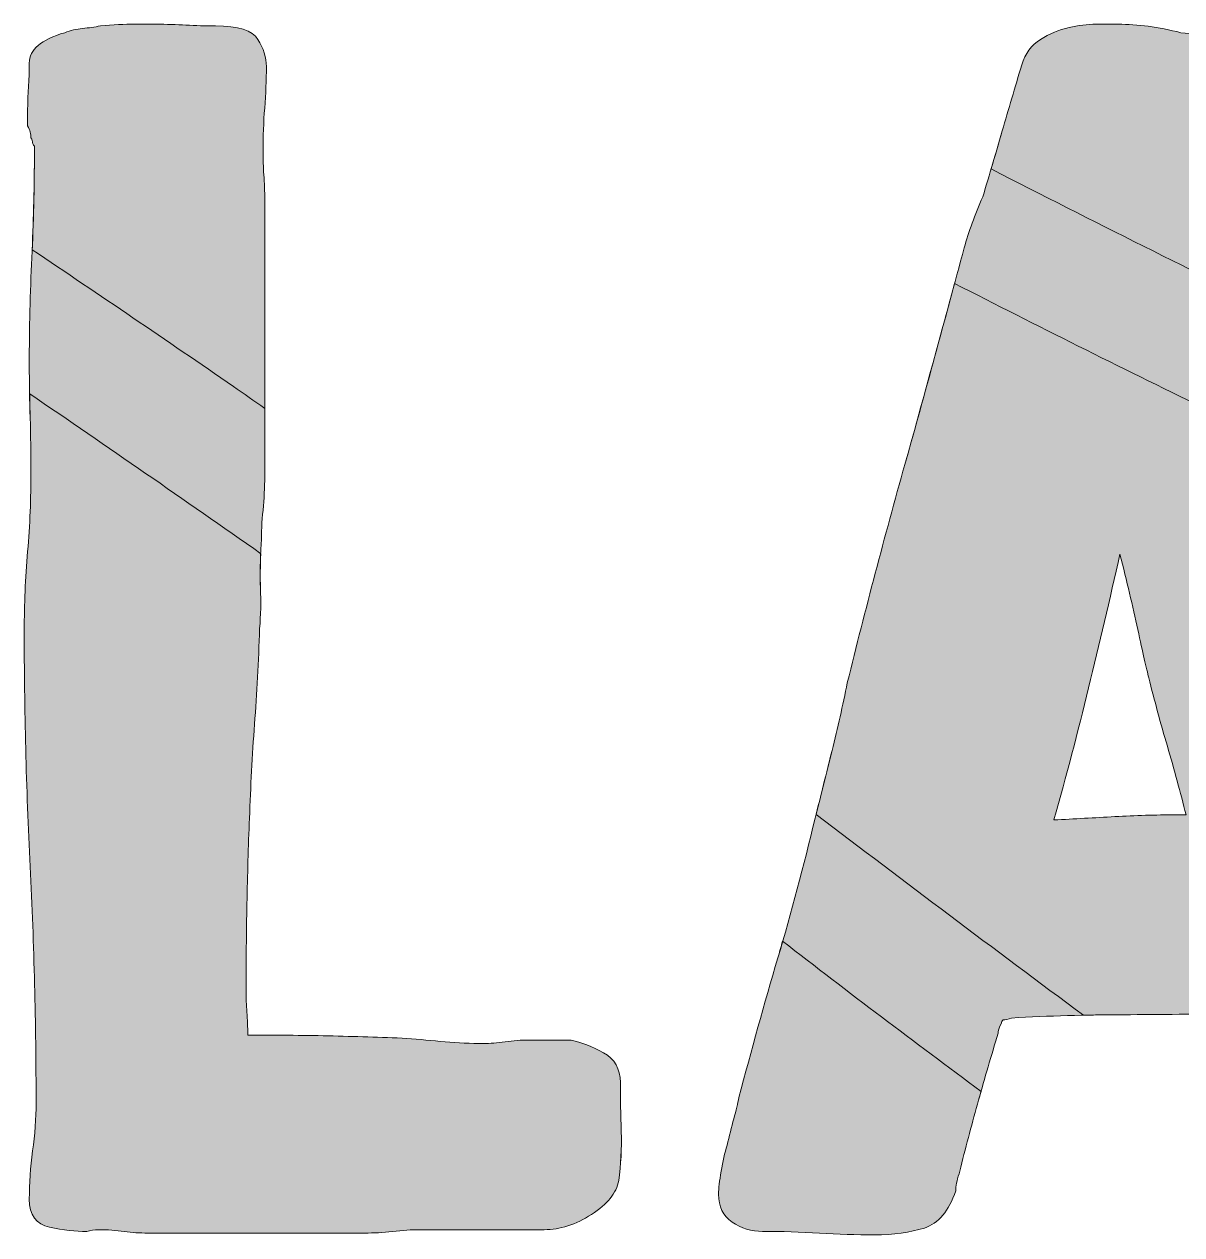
# Model space of a CAD drawing. Header units: inches. Extents: x 94 to 986, y -1000 to -80.
# Drawn here: x 277.2 to 541, y -356.4 to -80.4 of the extents above; entities that cross this region are included whole.
import ezdxf

# ---------------------------------------------------------------- set-up
doc = ezdxf.new("R2010")
doc.units = ezdxf.units.IN
doc.header["$MEASUREMENT"] = 0
doc.layers.add('Layer 1', color=7, linetype='Continuous')

# ---------------------------------------------------------------- blocks, each defined once
blk = doc.blocks.new('block 3')
at = {"layer": 'Layer 1', "true_color": 0x1f9d48}
h = blk.add_hatch(color=114, dxfattribs=at)
h.dxf.hatch_style = 2
edge = h.paths.add_edge_path()
edge.add_spline(control_points=[(328.14, -310.83), (334.31, -310.83), (340.42, -310.9), (346.47, -311.02), (352.51, -311.16), (358.49, -311.35), (364.41, -311.6), (367.24, -311.86), (370.13, -312.12), (373.09, -312.37), (376.05, -312.63), (378.94, -312.76), (381.78, -312.76), (383.32, -312.76), (384.99, -312.63), (386.79, -312.37), (388.59, -312.12), (390.4, -311.99), (392.2, -311.99), (392.2, -311.99), (401.85, -311.99), (401.85, -311.99), (404.16, -312.51), (406.6, -313.47), (409.18, -314.88), (411.75, -316.3), (413.04, -318.55), (413.04, -321.64), (413.04, -325.24), (413.1, -328.97), (413.23, -332.83), (413.36, -336.69), (413.17, -340.42), (412.65, -344.02), (412.13, -346.85), (410.08, -349.42), (406.48, -351.74), (402.87, -354.05), (399.27, -355.21), (395.67, -355.21), (395.67, -355.21), (367.5, -355.21), (367.5, -355.21), (365.44, -355.21), (363.31, -355.34), (361.13, -355.6), (358.94, -355.85), (356.82, -355.98), (354.77, -355.98), (354.77, -355.98), (305.37, -355.98), (305.37, -355.98), (303.57, -355.98), (301.76, -355.85), (299.96, -355.6), (298.16, -355.34), (296.23, -355.21), (294.18, -355.21), (293.15, -355.21), (292.25, -355.34), (291.47, -355.6), (288.9, -355.6), (286.07, -355.28), (282.98, -354.63), (279.9, -353.99), (278.35, -351.87), (278.35, -348.26), (278.35, -344.66), (278.61, -341), (279.12, -337.26), (279.64, -333.54), (279.9, -329.87), (279.9, -326.27), (279.9, -308.26), (279.45, -290.32), (278.55, -272.43), (277.64, -254.55), (277.2, -236.61), (277.2, -218.6), (277.2, -212.68), (277.45, -206.7), (277.97, -200.65), (278.48, -194.61), (278.74, -188.49), (278.74, -182.32), (278.74, -178.21), (278.67, -174.16), (278.55, -170.16), (278.41, -166.18), (278.35, -162.13), (278.35, -158.01), (278.35, -149.78), (278.55, -141.67), (278.93, -133.69), (279.32, -125.72), (279.51, -117.75), (279.51, -109.77), (279.51, -109.77), (279.51, -108.23), (279.51, -108.23), (279.25, -107.97), (279.12, -107.71), (279.12, -107.45), (279.12, -107.2), (278.99, -106.81), (278.74, -106.3), (278.74, -105.52), (278.48, -104.63), (277.97, -103.59), (277.97, -103.59), (277.97, -100.51), (277.97, -100.51), (277.97, -98.45), (278.03, -96.59), (278.16, -94.91), (278.29, -93.24), (278.35, -91.38), (278.35, -89.31), (278.35, -86.23), (281.05, -83.91), (286.46, -82.37), (287.74, -81.86), (289.09, -81.54), (290.51, -81.4), (291.92, -81.28), (293.27, -81.08), (294.56, -80.82), (297.39, -80.57), (300.02, -80.44), (302.47, -80.44), (304.91, -80.44), (306.53, -80.44), (307.3, -80.44), (309.61, -80.44), (311.86, -80.51), (314.05, -80.63), (316.23, -80.76), (318.49, -80.82), (320.8, -80.82), (325.95, -80.82), (329.16, -81.86), (330.45, -83.91), (331.74, -85.97), (332.38, -88.03), (332.38, -90.09), (332.38, -93.17), (332.25, -96.33), (332, -99.54), (331.74, -102.76), (331.61, -106.04), (331.61, -109.38), (331.61, -111.18), (331.67, -112.99), (331.8, -114.78), (331.93, -116.59), (332, -118.52), (332, -120.57), (332, -120.57), (332, -183.48), (332, -183.48), (332, -186.05), (331.86, -188.63), (331.61, -191.2), (331.35, -193.77), (331.22, -196.35), (331.22, -198.91), (330.96, -202.52), (330.9, -205.86), (331.03, -208.95), (331.16, -212.03), (331.09, -215.12), (330.84, -218.21), (330.58, -225.67), (330.19, -232.94), (329.68, -240.01), (329.16, -247.09), (328.78, -254.23), (328.52, -261.43), (328.26, -267.87), (328.07, -274.36), (327.94, -280.92), (327.81, -287.48), (327.75, -294.11), (327.75, -300.8), (327.75, -302.34), (327.81, -303.95), (327.94, -305.62), (328.07, -307.3), (328.14, -309.03), (328.14, -310.83)], knot_values=[0, 0, 0, 0, 1, 1, 1, 2, 2, 2, 3, 3, 3, 4, 4, 4, 5, 5, 5, 6, 6, 6, 7, 7, 7, 8, 8, 8, 9, 9, 9, 10, 10, 10, 11, 11, 11, 12, 12, 12, 13, 13, 13, 14, 14, 14, 15, 15, 15, 16, 16, 16, 17, 17, 17, 18, 18, 18, 19, 19, 19, 20, 20, 20, 21, 21, 21, 22, 22, 22, 23, 23, 23, 24, 24, 24, 25, 25, 25, 26, 26, 26, 27, 27, 27, 28, 28, 28, 29, 29, 29, 30, 30, 30, 31, 31, 31, 32, 32, 32, 33, 33, 33, 34, 34, 34, 35, 35, 35, 36, 36, 36, 37, 37, 37, 38, 38, 38, 39, 39, 39, 40, 40, 40, 41, 41, 41, 42, 42, 42, 43, 43, 43, 44, 44, 44, 45, 45, 45, 46, 46, 46, 47, 47, 47, 48, 48, 48, 49, 49, 49, 50, 50, 50, 51, 51, 51, 52, 52, 52, 53, 53, 53, 54, 54, 54, 55, 55, 55, 56, 56, 56, 57, 57, 57, 58, 58, 58, 59, 59, 59, 60, 60, 60, 61, 61, 61, 62, 62, 62, 63, 63, 63, 63], degree=3, periodic=1)
h = blk.add_hatch(color=114, dxfattribs=at)
h.dxf.hatch_style = 2
edge = h.paths.add_edge_path()
edge.add_spline(control_points=[(553.12, -305.81), (544.63, -306.07), (536.14, -306.2), (527.65, -306.2), (519.16, -306.2), (510.67, -306.46), (502.18, -306.97), (501.41, -307.23), (500.76, -307.36), (500.25, -307.36), (499.99, -307.62), (499.86, -307.87), (499.86, -308.13), (499.35, -309.16), (499.09, -309.93), (499.09, -310.44), (497.55, -315.59), (496.07, -320.67), (494.65, -325.69), (493.24, -330.7), (491.89, -335.79), (490.6, -340.93), (490.6, -340.93), (490.22, -342.47), (490.22, -342.47), (489.7, -344.02), (489.44, -345.31), (489.44, -346.33), (487.9, -350.96), (485.52, -353.8), (482.3, -354.82), (479.08, -355.85), (475.29, -356.37), (470.92, -356.37), (466.8, -356.37), (462.62, -356.24), (458.38, -355.98), (454.13, -355.73), (449.82, -355.6), (445.45, -355.6), (442.88, -355.6), (440.56, -354.89), (438.5, -353.47), (436.44, -352.06), (435.42, -349.94), (435.42, -347.11), (435.42, -345.82), (435.61, -344.08), (435.99, -341.9), (436.38, -339.71), (436.83, -337.72), (437.35, -335.91), (437.86, -333.86), (438.37, -331.86), (438.89, -329.93), (439.4, -328), (439.79, -326.4), (440.05, -325.11), (442.88, -314.3), (445.84, -303.69), (448.92, -293.27), (452.01, -282.85), (454.84, -272.24), (457.41, -261.43), (458.7, -256.29), (459.98, -251.15), (461.27, -246), (462.56, -240.85), (463.72, -235.71), (464.75, -230.56), (468.86, -213.84), (473.24, -197.24), (477.87, -180.78), (482.5, -164.32), (487, -147.85), (491.37, -131.38), (492.4, -127.78), (493.82, -123.92), (495.62, -119.8), (497.16, -114.66), (498.64, -109.64), (500.06, -104.75), (501.47, -99.87), (502.95, -94.85), (504.5, -89.7), (505.27, -87.13), (506.68, -85.2), (508.74, -83.91), (510.8, -82.63), (512.99, -81.73), (515.3, -81.21), (517.36, -80.7), (519.41, -80.44), (521.47, -80.44), (523.53, -80.44), (525.2, -80.44), (526.49, -80.44), (530.86, -80.44), (535.62, -81.08), (540.77, -82.37), (546.17, -82.89), (549.51, -83.72), (550.8, -84.88), (552.09, -86.03), (553.25, -88.42), (554.28, -92.02), (554.53, -93.31), (554.79, -94.33), (555.05, -95.1), (555.3, -95.88), (555.69, -96.91), (556.21, -98.19), (557.23, -101.03), (557.88, -103.47), (558.14, -105.52), (558.14, -109.13), (558.39, -112.34), (558.91, -115.17), (559.42, -118), (560.07, -121.22), (560.84, -124.82), (561.86, -128.42), (562.9, -131.96), (563.93, -135.43), (564.95, -138.9), (565.72, -141.67), (566.24, -143.73), (567.52, -149.65), (568.75, -155.56), (569.91, -161.48), (571.06, -167.4), (572.42, -173.19), (573.96, -178.85), (575.24, -184.77), (576.72, -190.49), (578.4, -196.02), (580.07, -201.56), (581.68, -207.28), (583.22, -213.19), (585.28, -221.43), (587.47, -229.66), (589.78, -237.89), (592.1, -246.13), (594.41, -254.49), (596.73, -262.98), (597.75, -267.87), (598.85, -272.69), (600.01, -277.45), (601.16, -282.21), (602.52, -287.04), (604.06, -291.92), (604.83, -295.27), (605.73, -298.48), (606.76, -301.57), (607.79, -304.65), (608.82, -307.87), (609.85, -311.22), (611.13, -315.59), (612.29, -320.03), (613.32, -324.53), (614.35, -329.03), (615.51, -333.6), (616.79, -338.23), (616.79, -339), (617.05, -340.16), (617.57, -341.7), (617.82, -342.73), (618.01, -343.63), (618.15, -344.4), (618.27, -345.18), (618.34, -346.08), (618.34, -347.11), (618.34, -350.71), (616.79, -352.96), (613.71, -353.86), (610.62, -354.76), (608.17, -355.21), (606.37, -355.21), (601.49, -355.21), (596.66, -355.28), (591.9, -355.4), (587.14, -355.54), (582.32, -355.6), (577.43, -355.6), (574.09, -355.6), (571, -354.18), (568.17, -351.35), (566.63, -349.29), (565.4, -347.3), (564.5, -345.37), (563.6, -343.44), (562.77, -341.32), (562, -339), (561.48, -338.49), (561.22, -337.72), (561.22, -336.69), (561.22, -335.66), (561.09, -334.89), (560.84, -334.37), (560.84, -333.34), (560.71, -332.44), (560.45, -331.67), (560.45, -331.67), (555.05, -312.76), (555.05, -312.76), (555.05, -312.25), (554.92, -311.41), (554.66, -310.25), (554.4, -309.09), (554.02, -307.87), (553.51, -306.58), (553.25, -306.58), (553.12, -306.33), (553.12, -305.81)], knot_values=[0, 0, 0, 0, 1, 1, 1, 2, 2, 2, 3, 3, 3, 4, 4, 4, 5, 5, 5, 6, 6, 6, 7, 7, 7, 8, 8, 8, 9, 9, 9, 10, 10, 10, 11, 11, 11, 12, 12, 12, 13, 13, 13, 14, 14, 14, 15, 15, 15, 16, 16, 16, 17, 17, 17, 18, 18, 18, 19, 19, 19, 20, 20, 20, 21, 21, 21, 22, 22, 22, 23, 23, 23, 24, 24, 24, 25, 25, 25, 26, 26, 26, 27, 27, 27, 28, 28, 28, 29, 29, 29, 30, 30, 30, 31, 31, 31, 32, 32, 32, 33, 33, 33, 34, 34, 34, 35, 35, 35, 36, 36, 36, 37, 37, 37, 38, 38, 38, 39, 39, 39, 40, 40, 40, 41, 41, 41, 42, 42, 42, 43, 43, 43, 44, 44, 44, 45, 45, 45, 46, 46, 46, 47, 47, 47, 48, 48, 48, 49, 49, 49, 50, 50, 50, 51, 51, 51, 52, 52, 52, 53, 53, 53, 54, 54, 54, 55, 55, 55, 56, 56, 56, 57, 57, 57, 58, 58, 58, 59, 59, 59, 60, 60, 60, 61, 61, 61, 62, 62, 62, 63, 63, 63, 64, 64, 64, 65, 65, 65, 66, 66, 66, 67, 67, 67, 68, 68, 68, 69, 69, 69, 70, 70, 70, 71, 71, 71, 71], degree=3, periodic=1)
edge = h.paths.add_edge_path()
edge.add_spline(control_points=[(511.83, -261.82), (516.46, -261.57), (521.09, -261.31), (525.72, -261.05), (530.35, -260.79), (534.98, -260.66), (539.61, -260.66), (539.61, -260.66), (541.93, -260.66), (541.93, -260.66), (540.64, -255.52), (539.23, -250.31), (537.68, -245.03), (536.14, -239.76), (534.72, -234.55), (533.44, -229.4), (532.92, -227.35), (532.09, -223.68), (530.93, -218.4), (529.77, -213.13), (528.42, -207.4), (526.88, -201.23), (524.56, -211.52), (522.18, -221.68), (519.74, -231.72), (517.29, -241.75), (514.66, -251.78), (511.83, -261.82)], knot_values=[0, 0, 0, 0, 1, 1, 1, 2, 2, 2, 3, 3, 3, 4, 4, 4, 5, 5, 5, 6, 6, 6, 7, 7, 7, 8, 8, 8, 9, 9, 9, 9], degree=3, periodic=1)
at = {"layer": 'Layer 1', "lineweight": 0}
for points, knots in [([(328.14, -310.83), (334.31, -310.83), (340.42, -310.9), (346.47, -311.02), (352.51, -311.16), (358.49, -311.35), (364.41, -311.6), (367.24, -311.86), (370.13, -312.12), (373.09, -312.37), (376.05, -312.63), (378.94, -312.76), (381.78, -312.76), (383.32, -312.76), (384.99, -312.63), (386.79, -312.37), (388.59, -312.12), (390.4, -311.99), (392.2, -311.99), (392.2, -311.99), (401.85, -311.99), (401.85, -311.99), (404.16, -312.51), (406.6, -313.47), (409.18, -314.88), (411.75, -316.3), (413.04, -318.55), (413.04, -321.64), (413.04, -325.24), (413.1, -328.97), (413.23, -332.83), (413.36, -336.69), (413.17, -340.42), (412.65, -344.02), (412.13, -346.85), (410.08, -349.42), (406.48, -351.74), (402.87, -354.05), (399.27, -355.21), (395.67, -355.21), (395.67, -355.21), (367.5, -355.21), (367.5, -355.21), (365.44, -355.21), (363.31, -355.34), (361.13, -355.6), (358.94, -355.85), (356.82, -355.98), (354.77, -355.98), (354.77, -355.98), (305.37, -355.98), (305.37, -355.98), (303.57, -355.98), (301.76, -355.85), (299.96, -355.6), (298.16, -355.34), (296.23, -355.21), (294.18, -355.21), (293.15, -355.21), (292.25, -355.34), (291.47, -355.6), (288.9, -355.6), (286.07, -355.28), (282.98, -354.63), (279.9, -353.99), (278.35, -351.87), (278.35, -348.26), (278.35, -344.66), (278.61, -341), (279.12, -337.26), (279.64, -333.54), (279.9, -329.87), (279.9, -326.27), (279.9, -308.26), (279.45, -290.32), (278.55, -272.43), (277.64, -254.55), (277.2, -236.61), (277.2, -218.6), (277.2, -212.68), (277.45, -206.7), (277.97, -200.65), (278.48, -194.61), (278.74, -188.49), (278.74, -182.32), (278.74, -178.21), (278.67, -174.16), (278.55, -170.16), (278.41, -166.18), (278.35, -162.13), (278.35, -158.01), (278.35, -149.78), (278.55, -141.67), (278.93, -133.69), (279.32, -125.72), (279.51, -117.75), (279.51, -109.77), (279.51, -109.77), (279.51, -108.23), (279.51, -108.23), (279.25, -107.97), (279.12, -107.71), (279.12, -107.45), (279.12, -107.2), (278.99, -106.81), (278.74, -106.3), (278.74, -105.52), (278.48, -104.63), (277.97, -103.59), (277.97, -103.59), (277.97, -100.51), (277.97, -100.51), (277.97, -98.45), (278.03, -96.59), (278.16, -94.91), (278.29, -93.24), (278.35, -91.38), (278.35, -89.31), (278.35, -86.23), (281.05, -83.91), (286.46, -82.37), (287.74, -81.86), (289.09, -81.54), (290.51, -81.4), (291.92, -81.28), (293.27, -81.08), (294.56, -80.82), (297.39, -80.57), (300.02, -80.44), (302.47, -80.44), (304.91, -80.44), (306.53, -80.44), (307.3, -80.44), (309.61, -80.44), (311.86, -80.51), (314.05, -80.63), (316.23, -80.76), (318.49, -80.82), (320.8, -80.82), (325.95, -80.82), (329.16, -81.86), (330.45, -83.91), (331.74, -85.97), (332.38, -88.03), (332.38, -90.09), (332.38, -93.17), (332.25, -96.33), (332, -99.54), (331.74, -102.76), (331.61, -106.04), (331.61, -109.38), (331.61, -111.18), (331.67, -112.99), (331.8, -114.78), (331.93, -116.59), (332, -118.52), (332, -120.57), (332, -120.57), (332, -183.48), (332, -183.48), (332, -186.05), (331.86, -188.63), (331.61, -191.2), (331.35, -193.77), (331.22, -196.35), (331.22, -198.91), (330.96, -202.52), (330.9, -205.86), (331.03, -208.95), (331.16, -212.03), (331.09, -215.12), (330.84, -218.21), (330.58, -225.67), (330.19, -232.94), (329.68, -240.01), (329.16, -247.09), (328.78, -254.23), (328.52, -261.43), (328.26, -267.87), (328.07, -274.36), (327.94, -280.92), (327.81, -287.48), (327.75, -294.11), (327.75, -300.8), (327.75, -302.34), (327.81, -303.95), (327.94, -305.62), (328.07, -307.3), (328.14, -309.03), (328.14, -310.83)], [0, 0, 0, 0, 1, 1, 1, 2, 2, 2, 3, 3, 3, 4, 4, 4, 5, 5, 5, 6, 6, 6, 7, 7, 7, 8, 8, 8, 9, 9, 9, 10, 10, 10, 11, 11, 11, 12, 12, 12, 13, 13, 13, 14, 14, 14, 15, 15, 15, 16, 16, 16, 17, 17, 17, 18, 18, 18, 19, 19, 19, 20, 20, 20, 21, 21, 21, 22, 22, 22, 23, 23, 23, 24, 24, 24, 25, 25, 25, 26, 26, 26, 27, 27, 27, 28, 28, 28, 29, 29, 29, 30, 30, 30, 31, 31, 31, 32, 32, 32, 33, 33, 33, 34, 34, 34, 35, 35, 35, 36, 36, 36, 37, 37, 37, 38, 38, 38, 39, 39, 39, 40, 40, 40, 41, 41, 41, 42, 42, 42, 43, 43, 43, 44, 44, 44, 45, 45, 45, 46, 46, 46, 47, 47, 47, 48, 48, 48, 49, 49, 49, 50, 50, 50, 51, 51, 51, 52, 52, 52, 53, 53, 53, 54, 54, 54, 55, 55, 55, 56, 56, 56, 57, 57, 57, 58, 58, 58, 59, 59, 59, 60, 60, 60, 61, 61, 61, 62, 62, 62, 63, 63, 63, 63]), ([(553.12, -305.81), (544.63, -306.07), (536.14, -306.2), (527.65, -306.2), (519.16, -306.2), (510.67, -306.46), (502.18, -306.97), (501.41, -307.23), (500.76, -307.36), (500.25, -307.36), (499.99, -307.62), (499.86, -307.87), (499.86, -308.13), (499.35, -309.16), (499.09, -309.93), (499.09, -310.44), (497.55, -315.59), (496.07, -320.67), (494.65, -325.69), (493.24, -330.7), (491.89, -335.79), (490.6, -340.93), (490.6, -340.93), (490.22, -342.47), (490.22, -342.47), (489.7, -344.02), (489.44, -345.31), (489.44, -346.33), (487.9, -350.96), (485.52, -353.8), (482.3, -354.82), (479.08, -355.85), (475.29, -356.37), (470.92, -356.37), (466.8, -356.37), (462.62, -356.24), (458.38, -355.98), (454.13, -355.73), (449.82, -355.6), (445.45, -355.6), (442.88, -355.6), (440.56, -354.89), (438.5, -353.47), (436.44, -352.06), (435.42, -349.94), (435.42, -347.11), (435.42, -345.82), (435.61, -344.08), (435.99, -341.9), (436.38, -339.71), (436.83, -337.72), (437.35, -335.91), (437.86, -333.86), (438.37, -331.86), (438.89, -329.93), (439.4, -328), (439.79, -326.4), (440.05, -325.11), (442.88, -314.3), (445.84, -303.69), (448.92, -293.27), (452.01, -282.85), (454.84, -272.24), (457.41, -261.43), (458.7, -256.29), (459.98, -251.15), (461.27, -246), (462.56, -240.85), (463.72, -235.71), (464.75, -230.56), (468.86, -213.84), (473.24, -197.24), (477.87, -180.78), (482.5, -164.32), (487, -147.85), (491.37, -131.38), (492.4, -127.78), (493.82, -123.92), (495.62, -119.8), (497.16, -114.66), (498.64, -109.64), (500.06, -104.75), (501.47, -99.87), (502.95, -94.85), (504.5, -89.7), (505.27, -87.13), (506.68, -85.2), (508.74, -83.91), (510.8, -82.63), (512.99, -81.73), (515.3, -81.21), (517.36, -80.7), (519.41, -80.44), (521.47, -80.44), (523.53, -80.44), (525.2, -80.44), (526.49, -80.44), (530.86, -80.44), (535.62, -81.08), (540.77, -82.37), (546.17, -82.89), (549.51, -83.72), (550.8, -84.88), (552.09, -86.03), (553.25, -88.42), (554.28, -92.02), (554.53, -93.31), (554.79, -94.33), (555.05, -95.1), (555.3, -95.88), (555.69, -96.91), (556.21, -98.19), (557.23, -101.03), (557.88, -103.47), (558.14, -105.52), (558.14, -109.13), (558.39, -112.34), (558.91, -115.17), (559.42, -118), (560.07, -121.22), (560.84, -124.82), (561.86, -128.42), (562.9, -131.96), (563.93, -135.43), (564.95, -138.9), (565.72, -141.67), (566.24, -143.73), (567.52, -149.65), (568.75, -155.56), (569.91, -161.48), (571.06, -167.4), (572.42, -173.19), (573.96, -178.85), (575.24, -184.77), (576.72, -190.49), (578.4, -196.02), (580.07, -201.56), (581.68, -207.28), (583.22, -213.19), (585.28, -221.43), (587.47, -229.66), (589.78, -237.89), (592.1, -246.13), (594.41, -254.49), (596.73, -262.98), (597.75, -267.87), (598.85, -272.69), (600.01, -277.45), (601.16, -282.21), (602.52, -287.04), (604.06, -291.92), (604.83, -295.27), (605.73, -298.48), (606.76, -301.57), (607.79, -304.65), (608.82, -307.87), (609.85, -311.22), (611.13, -315.59), (612.29, -320.03), (613.32, -324.53), (614.35, -329.03), (615.51, -333.6), (616.79, -338.23), (616.79, -339), (617.05, -340.16), (617.57, -341.7), (617.82, -342.73), (618.01, -343.63), (618.15, -344.4), (618.27, -345.18), (618.34, -346.08), (618.34, -347.11), (618.34, -350.71), (616.79, -352.96), (613.71, -353.86), (610.62, -354.76), (608.17, -355.21), (606.37, -355.21), (601.49, -355.21), (596.66, -355.28), (591.9, -355.4), (587.14, -355.54), (582.32, -355.6), (577.43, -355.6), (574.09, -355.6), (571, -354.18), (568.17, -351.35), (566.63, -349.29), (565.4, -347.3), (564.5, -345.37), (563.6, -343.44), (562.77, -341.32), (562, -339), (561.48, -338.49), (561.22, -337.72), (561.22, -336.69), (561.22, -335.66), (561.09, -334.89), (560.84, -334.37), (560.84, -333.34), (560.71, -332.44), (560.45, -331.67), (560.45, -331.67), (555.05, -312.76), (555.05, -312.76), (555.05, -312.25), (554.92, -311.41), (554.66, -310.25), (554.4, -309.09), (554.02, -307.87), (553.51, -306.58), (553.25, -306.58), (553.12, -306.33), (553.12, -305.81)], [0, 0, 0, 0, 1, 1, 1, 2, 2, 2, 3, 3, 3, 4, 4, 4, 5, 5, 5, 6, 6, 6, 7, 7, 7, 8, 8, 8, 9, 9, 9, 10, 10, 10, 11, 11, 11, 12, 12, 12, 13, 13, 13, 14, 14, 14, 15, 15, 15, 16, 16, 16, 17, 17, 17, 18, 18, 18, 19, 19, 19, 20, 20, 20, 21, 21, 21, 22, 22, 22, 23, 23, 23, 24, 24, 24, 25, 25, 25, 26, 26, 26, 27, 27, 27, 28, 28, 28, 29, 29, 29, 30, 30, 30, 31, 31, 31, 32, 32, 32, 33, 33, 33, 34, 34, 34, 35, 35, 35, 36, 36, 36, 37, 37, 37, 38, 38, 38, 39, 39, 39, 40, 40, 40, 41, 41, 41, 42, 42, 42, 43, 43, 43, 44, 44, 44, 45, 45, 45, 46, 46, 46, 47, 47, 47, 48, 48, 48, 49, 49, 49, 50, 50, 50, 51, 51, 51, 52, 52, 52, 53, 53, 53, 54, 54, 54, 55, 55, 55, 56, 56, 56, 57, 57, 57, 58, 58, 58, 59, 59, 59, 60, 60, 60, 61, 61, 61, 62, 62, 62, 63, 63, 63, 64, 64, 64, 65, 65, 65, 66, 66, 66, 67, 67, 67, 68, 68, 68, 69, 69, 69, 70, 70, 70, 71, 71, 71, 71]), ([(511.83, -261.82), (516.46, -261.57), (521.09, -261.31), (525.72, -261.05), (530.35, -260.79), (534.98, -260.66), (539.61, -260.66), (539.61, -260.66), (541.93, -260.66), (541.93, -260.66), (540.64, -255.52), (539.23, -250.31), (537.68, -245.03), (536.14, -239.76), (534.72, -234.55), (533.44, -229.4), (532.92, -227.35), (532.09, -223.68), (530.93, -218.4), (529.77, -213.13), (528.42, -207.4), (526.88, -201.23), (524.56, -211.52), (522.18, -221.68), (519.74, -231.72), (517.29, -241.75), (514.66, -251.78), (511.83, -261.82)], [0, 0, 0, 0, 1, 1, 1, 2, 2, 2, 3, 3, 3, 4, 4, 4, 5, 5, 5, 6, 6, 6, 7, 7, 7, 8, 8, 8, 9, 9, 9, 9])]:
    blk.add_open_spline(points, degree=3, knots=knots, dxfattribs=at)
blk = doc.blocks.new('block 4')
at = {"layer": 'Layer 1', "true_color": 0xfccf0c}
h = blk.add_hatch(color=40, dxfattribs=at)
h.dxf.hatch_style = 2
edge = h.paths.add_edge_path()
edge.add_spline(control_points=[(279.12, -107.45), (279.12, -107.71), (279.25, -107.97), (279.51, -108.23), (279.51, -108.23), (279.51, -109.77), (279.51, -109.77), (279.51, -117.13), (279.33, -124.49), (279, -131.85), (294.35, -142.13), (309.65, -152.5), (324.86, -163.01), (327.25, -164.66), (329.62, -166.34), (332, -168), (332, -168), (332, -120.57), (332, -120.57), (332, -118.52), (331.93, -116.59), (331.8, -114.78), (331.67, -112.99), (331.61, -111.18), (331.61, -109.38), (331.61, -106.04), (331.74, -102.76), (332, -99.54), (332.25, -96.33), (332.38, -93.17), (332.38, -90.09), (332.38, -88.03), (331.74, -85.97), (330.45, -83.91), (329.16, -81.86), (325.95, -80.82), (320.8, -80.82), (318.49, -80.82), (316.23, -80.76), (314.05, -80.63), (311.86, -80.51), (309.61, -80.44), (307.3, -80.44), (307.3, -80.44), (302.47, -80.44), (302.47, -80.44), (300.02, -80.44), (297.39, -80.57), (294.56, -80.82), (293.27, -81.08), (291.92, -81.28), (290.51, -81.4), (289.09, -81.54), (287.74, -81.86), (286.46, -82.37), (281.05, -83.91), (278.35, -86.23), (278.35, -89.31), (278.35, -91.38), (278.29, -93.24), (278.16, -94.91), (278.03, -96.59), (277.97, -98.45), (277.97, -100.51), (277.97, -100.51), (277.97, -103.59), (277.97, -103.59), (278.48, -104.63), (278.74, -105.52), (278.74, -106.3), (278.99, -106.81), (279.12, -107.2), (279.12, -107.45)], knot_values=[0, 0, 0, 0, 1, 1, 1, 2, 2, 2, 3, 3, 3, 4, 4, 4, 5, 5, 5, 6, 6, 6, 7, 7, 7, 8, 8, 8, 9, 9, 9, 10, 10, 10, 11, 11, 11, 12, 12, 12, 13, 13, 13, 14, 14, 14, 15, 15, 15, 16, 16, 16, 17, 17, 17, 18, 18, 18, 19, 19, 19, 20, 20, 20, 21, 21, 21, 22, 22, 22, 23, 23, 23, 24, 24, 24, 24], degree=3, periodic=1)
h = blk.add_hatch(color=40, dxfattribs=at)
h.dxf.hatch_style = 2
edge = h.paths.add_edge_path()
edge.add_spline(control_points=[(567.18, -148.26), (566.86, -146.75), (566.57, -145.24), (566.24, -143.73), (565.72, -141.67), (564.95, -138.9), (563.93, -135.43), (562.9, -131.96), (561.86, -128.42), (560.84, -124.82), (560.07, -121.22), (559.42, -118), (558.91, -115.17), (558.39, -112.34), (558.14, -109.13), (558.14, -105.52), (557.88, -103.47), (557.23, -101.03), (556.21, -98.19), (555.69, -96.91), (555.3, -95.88), (555.05, -95.1), (554.79, -94.33), (554.53, -93.31), (554.28, -92.02), (553.25, -88.42), (552.09, -86.03), (550.8, -84.88), (549.51, -83.72), (546.17, -82.89), (540.77, -82.37), (535.62, -81.08), (530.86, -80.44), (526.49, -80.44), (526.49, -80.44), (521.47, -80.44), (521.47, -80.44), (519.41, -80.44), (517.36, -80.7), (515.3, -81.21), (512.99, -81.73), (510.8, -82.63), (508.74, -83.91), (506.68, -85.2), (505.27, -87.13), (504.5, -89.7), (502.95, -94.85), (501.47, -99.87), (500.06, -104.75), (499.23, -107.6), (498.38, -110.5), (497.51, -113.43), (520.61, -125.28), (543.81, -136.93), (567.18, -148.26)], knot_values=[0, 0, 0, 0, 1, 1, 1, 2, 2, 2, 3, 3, 3, 4, 4, 4, 5, 5, 5, 6, 6, 6, 7, 7, 7, 8, 8, 8, 9, 9, 9, 10, 10, 10, 11, 11, 11, 12, 12, 12, 13, 13, 13, 14, 14, 14, 15, 15, 15, 16, 16, 16, 17, 17, 17, 18, 18, 18, 18], degree=3, periodic=1)
h = blk.add_hatch(color=40, dxfattribs=at)
h.dxf.hatch_style = 2
edge = h.paths.add_edge_path()
edge.add_spline(control_points=[(518.58, -306.34), (521.6, -306.27), (524.63, -306.2), (527.65, -306.2), (536.14, -306.2), (544.63, -306.07), (553.12, -305.81), (553.12, -306.33), (553.25, -306.58), (553.51, -306.58), (554.02, -307.87), (554.4, -309.09), (554.66, -310.25), (554.92, -311.41), (555.05, -312.25), (555.05, -312.76), (555.05, -312.76), (560.45, -331.67), (560.45, -331.67), (560.71, -332.44), (560.84, -333.34), (560.84, -334.37), (561.09, -334.89), (561.22, -335.66), (561.22, -336.69), (561.22, -336.97), (561.29, -337.19), (561.33, -337.43), (569.87, -343.51), (578.47, -349.52), (587.1, -355.47), (588.7, -355.44), (590.32, -355.45), (591.9, -355.4), (596.66, -355.28), (601.49, -355.21), (606.37, -355.21), (608.17, -355.21), (610.62, -354.76), (613.71, -353.86), (616.79, -352.96), (618.34, -350.71), (618.34, -347.11), (618.34, -346.08), (618.27, -345.18), (618.15, -344.4), (618.01, -343.63), (617.82, -342.73), (617.57, -341.7), (617.05, -340.16), (616.79, -339), (616.79, -338.23), (615.51, -333.6), (614.35, -329.03), (613.32, -324.53), (612.29, -320.03), (611.13, -315.59), (609.85, -311.22), (608.82, -307.87), (607.79, -304.65), (606.76, -301.57), (605.73, -298.48), (604.83, -295.27), (604.06, -291.92), (602.52, -287.04), (601.16, -282.21), (600.01, -277.45), (598.85, -272.69), (597.75, -267.87), (596.73, -262.98), (594.41, -254.49), (592.1, -246.13), (589.78, -237.89), (587.47, -229.66), (585.28, -221.43), (583.22, -213.19), (581.68, -207.28), (580.07, -201.56), (578.4, -196.02), (576.99, -191.38), (575.75, -186.56), (574.62, -181.64), (564.97, -177.08), (555.34, -172.48), (545.74, -167.81), (526.78, -158.59), (507.95, -149.12), (489.18, -139.52), (485.49, -153.28), (481.73, -167.03), (477.87, -180.78), (473.24, -197.24), (468.86, -213.84), (464.75, -230.56), (463.72, -235.71), (462.56, -240.85), (461.27, -246), (460.05, -250.86), (458.84, -255.72), (457.63, -260.57), (477.89, -275.91), (498.16, -291.22), (518.58, -306.34)], knot_values=[0, 0, 0, 0, 1, 1, 1, 2, 2, 2, 3, 3, 3, 4, 4, 4, 5, 5, 5, 6, 6, 6, 7, 7, 7, 8, 8, 8, 9, 9, 9, 10, 10, 10, 11, 11, 11, 12, 12, 12, 13, 13, 13, 14, 14, 14, 15, 15, 15, 16, 16, 16, 17, 17, 17, 18, 18, 18, 19, 19, 19, 20, 20, 20, 21, 21, 21, 22, 22, 22, 23, 23, 23, 24, 24, 24, 25, 25, 25, 26, 26, 26, 27, 27, 27, 28, 28, 28, 29, 29, 29, 30, 30, 30, 31, 31, 31, 32, 32, 32, 33, 33, 33, 34, 34, 34, 34], degree=3, periodic=1)
edge = h.paths.add_edge_path()
edge.add_spline(control_points=[(519.74, -231.72), (522.18, -221.68), (524.56, -211.52), (526.88, -201.23), (528.42, -207.4), (529.77, -213.13), (530.93, -218.4), (532.09, -223.68), (532.92, -227.35), (533.44, -229.4), (534.72, -234.55), (536.14, -239.76), (537.68, -245.03), (539.23, -250.31), (540.64, -255.52), (541.93, -260.66), (541.93, -260.66), (539.61, -260.66), (539.61, -260.66), (534.98, -260.66), (530.35, -260.79), (525.72, -261.05), (521.09, -261.31), (516.46, -261.57), (511.83, -261.82), (514.66, -251.78), (517.29, -241.75), (519.74, -231.72)], knot_values=[0, 0, 0, 0, 1, 1, 1, 2, 2, 2, 3, 3, 3, 4, 4, 4, 5, 5, 5, 6, 6, 6, 7, 7, 7, 8, 8, 8, 9, 9, 9, 9], degree=3, periodic=1)
h = blk.add_hatch(color=40, dxfattribs=at)
h.dxf.hatch_style = 2
edge = h.paths.add_edge_path()
edge.add_spline(control_points=[(409.18, -314.88), (406.6, -313.47), (404.16, -312.51), (401.85, -311.99), (401.85, -311.99), (392.2, -311.99), (392.2, -311.99), (390.4, -311.99), (388.59, -312.12), (386.79, -312.37), (384.99, -312.63), (383.32, -312.76), (381.78, -312.76), (378.94, -312.76), (376.05, -312.63), (373.09, -312.37), (370.13, -312.12), (367.24, -311.86), (364.41, -311.6), (358.49, -311.35), (352.51, -311.16), (346.47, -311.02), (340.42, -310.9), (334.31, -310.83), (328.14, -310.83), (328.14, -309.03), (328.07, -307.3), (327.94, -305.62), (327.81, -303.95), (327.75, -302.34), (327.75, -300.8), (327.75, -294.11), (327.81, -287.48), (327.94, -280.92), (328.07, -274.36), (328.26, -267.87), (328.52, -261.43), (328.78, -254.23), (329.16, -247.09), (329.68, -240.01), (330.19, -232.94), (330.58, -225.67), (330.84, -218.21), (331.09, -215.12), (331.16, -212.03), (331.03, -208.95), (330.93, -206.52), (330.98, -203.88), (331.12, -201.13), (313.67, -188.84), (296.1, -176.71), (278.46, -164.69), (278.49, -166.51), (278.49, -168.37), (278.55, -170.16), (278.67, -174.16), (278.74, -178.21), (278.74, -182.32), (278.74, -188.49), (278.48, -194.61), (277.97, -200.65), (277.45, -206.7), (277.2, -212.68), (277.2, -218.6), (277.2, -236.61), (277.64, -254.55), (278.55, -272.43), (279.45, -290.32), (279.9, -308.26), (279.9, -326.27), (279.9, -329.87), (279.64, -333.54), (279.12, -337.26), (278.61, -341), (278.35, -344.66), (278.35, -348.26), (278.35, -351.87), (279.9, -353.99), (282.98, -354.63), (286.07, -355.28), (288.9, -355.6), (291.47, -355.6), (292.25, -355.34), (293.15, -355.21), (294.18, -355.21), (296.23, -355.21), (298.16, -355.34), (299.96, -355.6), (301.76, -355.85), (303.57, -355.98), (305.37, -355.98), (305.37, -355.98), (354.77, -355.98), (354.77, -355.98), (356.82, -355.98), (358.94, -355.85), (361.13, -355.6), (363.31, -355.34), (365.44, -355.21), (367.5, -355.21), (367.5, -355.21), (395.67, -355.21), (395.67, -355.21), (399.27, -355.21), (402.87, -354.05), (406.48, -351.74), (410.08, -349.42), (412.13, -346.85), (412.65, -344.02), (413.16, -340.42), (413.36, -336.69), (413.23, -332.83), (413.1, -328.97), (413.04, -325.24), (413.04, -321.64), (413.04, -318.55), (411.75, -316.3), (409.18, -314.88)], knot_values=[0, 0, 0, 0, 1, 1, 1, 2, 2, 2, 3, 3, 3, 4, 4, 4, 5, 5, 5, 6, 6, 6, 7, 7, 7, 8, 8, 8, 9, 9, 9, 10, 10, 10, 11, 11, 11, 12, 12, 12, 13, 13, 13, 14, 14, 14, 15, 15, 15, 16, 16, 16, 17, 17, 17, 18, 18, 18, 19, 19, 19, 20, 20, 20, 21, 21, 21, 22, 22, 22, 23, 23, 23, 24, 24, 24, 25, 25, 25, 26, 26, 26, 27, 27, 27, 28, 28, 28, 29, 29, 29, 30, 30, 30, 31, 31, 31, 32, 32, 32, 33, 33, 33, 34, 34, 34, 35, 35, 35, 36, 36, 36, 37, 37, 37, 38, 38, 38, 39, 39, 39, 39], degree=3, periodic=1)
h = blk.add_hatch(color=40, dxfattribs=at)
h.dxf.hatch_style = 2
edge = h.paths.add_edge_path()
edge.add_spline(control_points=[(450, -289.44), (449.63, -290.71), (449.3, -292.01), (448.92, -293.27), (445.84, -303.69), (442.88, -314.3), (440.05, -325.11), (439.79, -326.4), (439.4, -328), (438.89, -329.93), (438.37, -331.86), (437.86, -333.86), (437.35, -335.91), (436.83, -337.72), (436.38, -339.71), (435.99, -341.9), (435.61, -344.08), (435.42, -345.82), (435.42, -347.11), (435.42, -349.94), (436.44, -352.06), (438.5, -353.47), (440.56, -354.89), (442.88, -355.6), (445.45, -355.6), (449.82, -355.6), (454.13, -355.73), (458.38, -355.98), (462.62, -356.24), (466.8, -356.37), (470.92, -356.37), (475.29, -356.37), (479.08, -355.85), (482.3, -354.82), (485.52, -353.8), (487.9, -350.96), (489.44, -346.33), (489.44, -345.31), (489.7, -344.02), (490.22, -342.47), (490.22, -342.47), (490.6, -340.93), (490.6, -340.93), (491.89, -335.79), (493.24, -330.7), (494.65, -325.69), (494.84, -325.02), (495.05, -324.34), (495.24, -323.67), (480.01, -312.46), (464.94, -301.04), (450, -289.44)], knot_values=[0, 0, 0, 0, 1, 1, 1, 2, 2, 2, 3, 3, 3, 4, 4, 4, 5, 5, 5, 6, 6, 6, 7, 7, 7, 8, 8, 8, 9, 9, 9, 10, 10, 10, 11, 11, 11, 12, 12, 12, 13, 13, 13, 14, 14, 14, 15, 15, 15, 16, 16, 16, 17, 17, 17, 17], degree=3, periodic=1)
at = {"layer": 'Layer 1', "lineweight": 0}
for points, knots in [([(279.12, -107.45), (279.12, -107.71), (279.25, -107.97), (279.51, -108.23), (279.51, -108.23), (279.51, -109.77), (279.51, -109.77), (279.51, -117.13), (279.33, -124.49), (279, -131.85), (294.35, -142.13), (309.65, -152.5), (324.86, -163.01), (327.25, -164.66), (329.62, -166.34), (332, -168), (332, -168), (332, -120.57), (332, -120.57), (332, -118.52), (331.93, -116.59), (331.8, -114.78), (331.67, -112.99), (331.61, -111.18), (331.61, -109.38), (331.61, -106.04), (331.74, -102.76), (332, -99.54), (332.25, -96.33), (332.38, -93.17), (332.38, -90.09), (332.38, -88.03), (331.74, -85.97), (330.45, -83.91), (329.16, -81.86), (325.95, -80.82), (320.8, -80.82), (318.49, -80.82), (316.23, -80.76), (314.05, -80.63), (311.86, -80.51), (309.61, -80.44), (307.3, -80.44), (307.3, -80.44), (302.47, -80.44), (302.47, -80.44), (300.02, -80.44), (297.39, -80.57), (294.56, -80.82), (293.27, -81.08), (291.92, -81.28), (290.51, -81.4), (289.09, -81.54), (287.74, -81.86), (286.46, -82.37), (281.05, -83.91), (278.35, -86.23), (278.35, -89.31), (278.35, -91.38), (278.29, -93.24), (278.16, -94.91), (278.03, -96.59), (277.97, -98.45), (277.97, -100.51), (277.97, -100.51), (277.97, -103.59), (277.97, -103.59), (278.48, -104.63), (278.74, -105.52), (278.74, -106.3), (278.99, -106.81), (279.12, -107.2), (279.12, -107.45)], [0, 0, 0, 0, 1, 1, 1, 2, 2, 2, 3, 3, 3, 4, 4, 4, 5, 5, 5, 6, 6, 6, 7, 7, 7, 8, 8, 8, 9, 9, 9, 10, 10, 10, 11, 11, 11, 12, 12, 12, 13, 13, 13, 14, 14, 14, 15, 15, 15, 16, 16, 16, 17, 17, 17, 18, 18, 18, 19, 19, 19, 20, 20, 20, 21, 21, 21, 22, 22, 22, 23, 23, 23, 24, 24, 24, 24]), ([(567.18, -148.26), (566.86, -146.75), (566.57, -145.24), (566.24, -143.73), (565.72, -141.67), (564.95, -138.9), (563.93, -135.43), (562.9, -131.96), (561.86, -128.42), (560.84, -124.82), (560.07, -121.22), (559.42, -118), (558.91, -115.17), (558.39, -112.34), (558.14, -109.13), (558.14, -105.52), (557.88, -103.47), (557.23, -101.03), (556.21, -98.19), (555.69, -96.91), (555.3, -95.88), (555.05, -95.1), (554.79, -94.33), (554.53, -93.31), (554.28, -92.02), (553.25, -88.42), (552.09, -86.03), (550.8, -84.88), (549.51, -83.72), (546.17, -82.89), (540.77, -82.37), (535.62, -81.08), (530.86, -80.44), (526.49, -80.44), (526.49, -80.44), (521.47, -80.44), (521.47, -80.44), (519.41, -80.44), (517.36, -80.7), (515.3, -81.21), (512.99, -81.73), (510.8, -82.63), (508.74, -83.91), (506.68, -85.2), (505.27, -87.13), (504.5, -89.7), (502.95, -94.85), (501.47, -99.87), (500.06, -104.75), (499.23, -107.6), (498.38, -110.5), (497.51, -113.43), (520.61, -125.28), (543.81, -136.93), (567.18, -148.26)], [0, 0, 0, 0, 1, 1, 1, 2, 2, 2, 3, 3, 3, 4, 4, 4, 5, 5, 5, 6, 6, 6, 7, 7, 7, 8, 8, 8, 9, 9, 9, 10, 10, 10, 11, 11, 11, 12, 12, 12, 13, 13, 13, 14, 14, 14, 15, 15, 15, 16, 16, 16, 17, 17, 17, 18, 18, 18, 18]), ([(518.58, -306.34), (521.6, -306.27), (524.63, -306.2), (527.65, -306.2), (536.14, -306.2), (544.63, -306.07), (553.12, -305.81), (553.12, -306.33), (553.25, -306.58), (553.51, -306.58), (554.02, -307.87), (554.4, -309.09), (554.66, -310.25), (554.92, -311.41), (555.05, -312.25), (555.05, -312.76), (555.05, -312.76), (560.45, -331.67), (560.45, -331.67), (560.71, -332.44), (560.84, -333.34), (560.84, -334.37), (561.09, -334.89), (561.22, -335.66), (561.22, -336.69), (561.22, -336.97), (561.29, -337.19), (561.33, -337.43), (569.87, -343.51), (578.47, -349.52), (587.1, -355.47), (588.7, -355.44), (590.32, -355.45), (591.9, -355.4), (596.66, -355.28), (601.49, -355.21), (606.37, -355.21), (608.17, -355.21), (610.62, -354.76), (613.71, -353.86), (616.79, -352.96), (618.34, -350.71), (618.34, -347.11), (618.34, -346.08), (618.27, -345.18), (618.15, -344.4), (618.01, -343.63), (617.82, -342.73), (617.57, -341.7), (617.05, -340.16), (616.79, -339), (616.79, -338.23), (615.51, -333.6), (614.35, -329.03), (613.32, -324.53), (612.29, -320.03), (611.13, -315.59), (609.85, -311.22), (608.82, -307.87), (607.79, -304.65), (606.76, -301.57), (605.73, -298.48), (604.83, -295.27), (604.06, -291.92), (602.52, -287.04), (601.16, -282.21), (600.01, -277.45), (598.85, -272.69), (597.75, -267.87), (596.73, -262.98), (594.41, -254.49), (592.1, -246.13), (589.78, -237.89), (587.47, -229.66), (585.28, -221.43), (583.22, -213.19), (581.68, -207.28), (580.07, -201.56), (578.4, -196.02), (576.99, -191.38), (575.75, -186.56), (574.62, -181.64), (564.97, -177.08), (555.34, -172.48), (545.74, -167.81), (526.78, -158.59), (507.95, -149.12), (489.18, -139.52), (485.49, -153.28), (481.73, -167.03), (477.87, -180.78), (473.24, -197.24), (468.86, -213.84), (464.75, -230.56), (463.72, -235.71), (462.56, -240.85), (461.27, -246), (460.05, -250.86), (458.84, -255.72), (457.63, -260.57), (477.89, -275.91), (498.16, -291.22), (518.58, -306.34)], [0, 0, 0, 0, 1, 1, 1, 2, 2, 2, 3, 3, 3, 4, 4, 4, 5, 5, 5, 6, 6, 6, 7, 7, 7, 8, 8, 8, 9, 9, 9, 10, 10, 10, 11, 11, 11, 12, 12, 12, 13, 13, 13, 14, 14, 14, 15, 15, 15, 16, 16, 16, 17, 17, 17, 18, 18, 18, 19, 19, 19, 20, 20, 20, 21, 21, 21, 22, 22, 22, 23, 23, 23, 24, 24, 24, 25, 25, 25, 26, 26, 26, 27, 27, 27, 28, 28, 28, 29, 29, 29, 30, 30, 30, 31, 31, 31, 32, 32, 32, 33, 33, 33, 34, 34, 34, 34]), ([(409.18, -314.88), (406.6, -313.47), (404.16, -312.51), (401.85, -311.99), (401.85, -311.99), (392.2, -311.99), (392.2, -311.99), (390.4, -311.99), (388.59, -312.12), (386.79, -312.37), (384.99, -312.63), (383.32, -312.76), (381.78, -312.76), (378.94, -312.76), (376.05, -312.63), (373.09, -312.37), (370.13, -312.12), (367.24, -311.86), (364.41, -311.6), (358.49, -311.35), (352.51, -311.16), (346.47, -311.02), (340.42, -310.9), (334.31, -310.83), (328.14, -310.83), (328.14, -309.03), (328.07, -307.3), (327.94, -305.62), (327.81, -303.95), (327.75, -302.34), (327.75, -300.8), (327.75, -294.11), (327.81, -287.48), (327.94, -280.92), (328.07, -274.36), (328.26, -267.87), (328.52, -261.43), (328.78, -254.23), (329.16, -247.09), (329.68, -240.01), (330.19, -232.94), (330.58, -225.67), (330.84, -218.21), (331.09, -215.12), (331.16, -212.03), (331.03, -208.95), (330.93, -206.52), (330.98, -203.88), (331.12, -201.13), (313.67, -188.84), (296.1, -176.71), (278.46, -164.69), (278.49, -166.51), (278.49, -168.37), (278.55, -170.16), (278.67, -174.16), (278.74, -178.21), (278.74, -182.32), (278.74, -188.49), (278.48, -194.61), (277.97, -200.65), (277.45, -206.7), (277.2, -212.68), (277.2, -218.6), (277.2, -236.61), (277.64, -254.55), (278.55, -272.43), (279.45, -290.32), (279.9, -308.26), (279.9, -326.27), (279.9, -329.87), (279.64, -333.54), (279.12, -337.26), (278.61, -341), (278.35, -344.66), (278.35, -348.26), (278.35, -351.87), (279.9, -353.99), (282.98, -354.63), (286.07, -355.28), (288.9, -355.6), (291.47, -355.6), (292.25, -355.34), (293.15, -355.21), (294.18, -355.21), (296.23, -355.21), (298.16, -355.34), (299.96, -355.6), (301.76, -355.85), (303.57, -355.98), (305.37, -355.98), (305.37, -355.98), (354.77, -355.98), (354.77, -355.98), (356.82, -355.98), (358.94, -355.85), (361.13, -355.6), (363.31, -355.34), (365.44, -355.21), (367.5, -355.21), (367.5, -355.21), (395.67, -355.21), (395.67, -355.21), (399.27, -355.21), (402.87, -354.05), (406.48, -351.74), (410.08, -349.42), (412.13, -346.85), (412.65, -344.02), (413.16, -340.42), (413.36, -336.69), (413.23, -332.83), (413.1, -328.97), (413.04, -325.24), (413.04, -321.64), (413.04, -318.55), (411.75, -316.3), (409.18, -314.88)], [0, 0, 0, 0, 1, 1, 1, 2, 2, 2, 3, 3, 3, 4, 4, 4, 5, 5, 5, 6, 6, 6, 7, 7, 7, 8, 8, 8, 9, 9, 9, 10, 10, 10, 11, 11, 11, 12, 12, 12, 13, 13, 13, 14, 14, 14, 15, 15, 15, 16, 16, 16, 17, 17, 17, 18, 18, 18, 19, 19, 19, 20, 20, 20, 21, 21, 21, 22, 22, 22, 23, 23, 23, 24, 24, 24, 25, 25, 25, 26, 26, 26, 27, 27, 27, 28, 28, 28, 29, 29, 29, 30, 30, 30, 31, 31, 31, 32, 32, 32, 33, 33, 33, 34, 34, 34, 35, 35, 35, 36, 36, 36, 37, 37, 37, 38, 38, 38, 39, 39, 39, 39]), ([(519.74, -231.72), (522.18, -221.68), (524.56, -211.52), (526.88, -201.23), (528.42, -207.4), (529.77, -213.13), (530.93, -218.4), (532.09, -223.68), (532.92, -227.35), (533.44, -229.4), (534.72, -234.55), (536.14, -239.76), (537.68, -245.03), (539.23, -250.31), (540.64, -255.52), (541.93, -260.66), (541.93, -260.66), (539.61, -260.66), (539.61, -260.66), (534.98, -260.66), (530.35, -260.79), (525.72, -261.05), (521.09, -261.31), (516.46, -261.57), (511.83, -261.82), (514.66, -251.78), (517.29, -241.75), (519.74, -231.72)], [0, 0, 0, 0, 1, 1, 1, 2, 2, 2, 3, 3, 3, 4, 4, 4, 5, 5, 5, 6, 6, 6, 7, 7, 7, 8, 8, 8, 9, 9, 9, 9]), ([(450, -289.44), (449.63, -290.71), (449.3, -292.01), (448.92, -293.27), (445.84, -303.69), (442.88, -314.3), (440.05, -325.11), (439.79, -326.4), (439.4, -328), (438.89, -329.93), (438.37, -331.86), (437.86, -333.86), (437.35, -335.91), (436.83, -337.72), (436.38, -339.71), (435.99, -341.9), (435.61, -344.08), (435.42, -345.82), (435.42, -347.11), (435.42, -349.94), (436.44, -352.06), (438.5, -353.47), (440.56, -354.89), (442.88, -355.6), (445.45, -355.6), (449.82, -355.6), (454.13, -355.73), (458.38, -355.98), (462.62, -356.24), (466.8, -356.37), (470.92, -356.37), (475.29, -356.37), (479.08, -355.85), (482.3, -354.82), (485.52, -353.8), (487.9, -350.96), (489.44, -346.33), (489.44, -345.31), (489.7, -344.02), (490.22, -342.47), (490.22, -342.47), (490.6, -340.93), (490.6, -340.93), (491.89, -335.79), (493.24, -330.7), (494.65, -325.69), (494.84, -325.02), (495.05, -324.34), (495.24, -323.67), (480.01, -312.46), (464.94, -301.04), (450, -289.44)], [0, 0, 0, 0, 1, 1, 1, 2, 2, 2, 3, 3, 3, 4, 4, 4, 5, 5, 5, 6, 6, 6, 7, 7, 7, 8, 8, 8, 9, 9, 9, 10, 10, 10, 11, 11, 11, 12, 12, 12, 13, 13, 13, 14, 14, 14, 15, 15, 15, 16, 16, 16, 17, 17, 17, 17])]:
    blk.add_open_spline(points, degree=3, knots=knots, dxfattribs=at)
blk = doc.blocks.new('block 2')
at = {"layer": 'Layer 1'}
for name in ['block 3', 'block 4']:
    blk.add_blockref(name, (0, 0), dxfattribs=at)

msp = doc.modelspace()

# ---------------------------------------------------------------- block references
at = {"layer": 'Layer 1'}
msp.add_blockref('block 2', (0, 0), dxfattribs=at)

doc.saveas('drawing.dxf')
